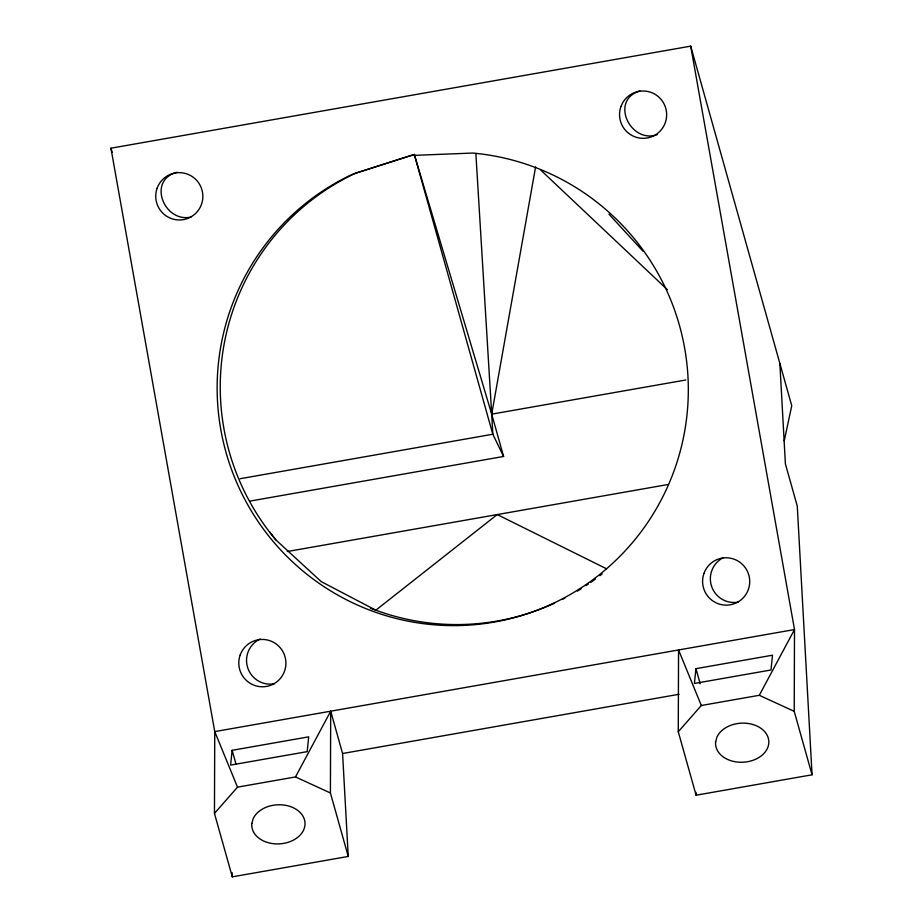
<?xml version="1.0" encoding="UTF-8"?>
<svg xmlns="http://www.w3.org/2000/svg" width="923" height="923" viewBox="0 0 923 923"><rect width="100%" height="100%" fill="white"/><g stroke="black" fill="none" stroke-linecap="round" stroke-linejoin="round"><path stroke-width="1.38" d="M214.459 813.394L237.511 787.146L295.487 776.935L330.699 711.195L342.583 753.503L348.248 856.44L232.296 876.85L214.459 813.394L214.747 731.604L110.945 148.199L690.704 46.15L791.749 405.728L784.238 440.848M348.248 856.44L330.411 792.984L330.699 711.195M678.267 731.754L678.555 649.965L701.318 705.495L678.267 731.754L696.104 795.211L812.055 774.801L797.276 506.15L785.392 463.854L779.866 363.42M812.055 774.801L794.218 711.345L794.507 629.555L690.704 46.15M232.135 750.318L230.612 765.098L307.174 751.645L308.697 736.842L232.135 750.318L236 764.059M695.942 668.667L694.408 683.458L770.982 669.994L772.505 655.203L695.942 668.667L700.188 683.781M535.605 166.878L491.705 414.15L492.813 434.237L503.589 456.458L250.214 501.051M701.318 705.495L759.294 695.296L794.507 629.555L214.747 731.604L237.511 787.146M503.589 456.458L491.705 414.15L414.3 154.429L355.736 173.143A236.888 235.434 71.3 0 0 275.746 539.782L321.192 581.594L375.811 610.195A236.888 235.434 71.3 0 0 554.642 603.111M177.285 172.232C146.838 179.604 163.902 223.251 191.13 217.02M639.927 90.95C609.365 99.961 630.351 144.184 657.245 134.643M685.731 379.999L491.705 414.15L475.864 153.449M240.142 478.714L492.813 434.237L414.3 154.429M287.284 551.527L667.352 484.633M342.583 753.503L679.086 694.269M370.388 608.292L375.811 610.195L497.232 514.572L606.434 568.741M759.294 695.296L794.218 711.345M295.487 776.935L330.411 792.984M541.074 170.397L667.375 289.672M608.949 214.159L642.973 251.16M269.608 531.798L275.746 539.782M110.945 148.199L112.121 152.364M695.942 792.349L696.104 795.211M232.065 872.535L232.296 876.85M602.211 573.875A236.888 235.434 71.3 0 1 599.962 575.64M595.381 579.102A236.888 235.434 71.3 0 1 590.697 582.448M588.32 584.086A236.888 235.434 71.3 0 1 585.932 585.69M581.086 588.816A236.888 235.434 71.3 0 1 577.394 591.078M564.864 598.104A236.888 235.434 71.3 0 1 562.326 599.408M738.077 602.154A23.686 23.548 71.3 0 1 722.813 557.919M274.269 683.793A23.686 23.548 71.3 0 1 260.113 639.004M251.864 823.478L251.794 823.847A26.652 19.556 -3.1 0 0 288.184 842.295A26.652 19.556 -3.1 0 0 296.687 809.656A26.652 19.556 -3.1 0 0 253.11 818.805L251.864 823.478M715.671 741.838L715.602 742.207A26.652 19.556 -3.1 0 0 751.991 760.644A26.652 19.556 -3.1 0 0 760.494 728.016A26.652 19.556 -3.1 0 0 716.917 737.154L715.671 741.838M411.197 155.479L352.632 174.193A236.888 235.434 71.3 0 0 286.557 556.073A236.888 235.434 71.3 0 0 666.487 489.202A236.888 235.434 71.3 0 0 472.668 153.056L411.197 155.479M620.948 106.526A23.686 23.548 71.3 0 0 647.254 137.977A23.686 23.548 71.3 0 0 661.11 99.465A23.686 23.548 71.3 0 0 620.948 106.526M157.141 188.177A23.686 23.548 71.3 0 0 183.446 219.616A23.686 23.548 71.3 0 0 197.303 181.104A23.686 23.548 71.3 0 0 157.141 188.177M240.188 654.984A23.686 23.548 71.3 0 0 266.493 686.424A23.686 23.548 71.3 0 0 280.361 647.911A23.686 23.548 71.3 0 0 240.188 654.984M703.995 573.333A23.686 23.548 71.3 0 0 730.301 604.784A23.686 23.548 71.3 0 0 744.169 566.261A23.686 23.548 71.3 0 0 703.995 573.333"/></g></svg>
